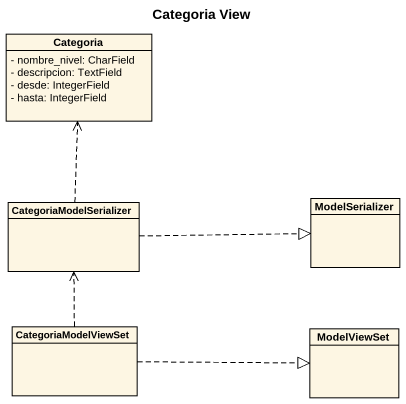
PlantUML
@startuml
title Categoria View
hide circle
hide empty members
skinparam classAttributeIconSize 0
class Categoria {
  - nombre_nivel: CharField
  - descripcion: TextField
  - desde: IntegerField
  - hasta: IntegerField
}
class CategoriaModelSerializer
class ModelSerializer
class CategoriaModelViewSet
class ModelViewSet
CategoriaModelSerializer .up.> Categoria
CategoriaModelSerializer .right.|> ModelSerializer
CategoriaModelViewSet .up.> CategoriaModelSerializer
CategoriaModelViewSet .right.|> ModelViewSet
@enduml
